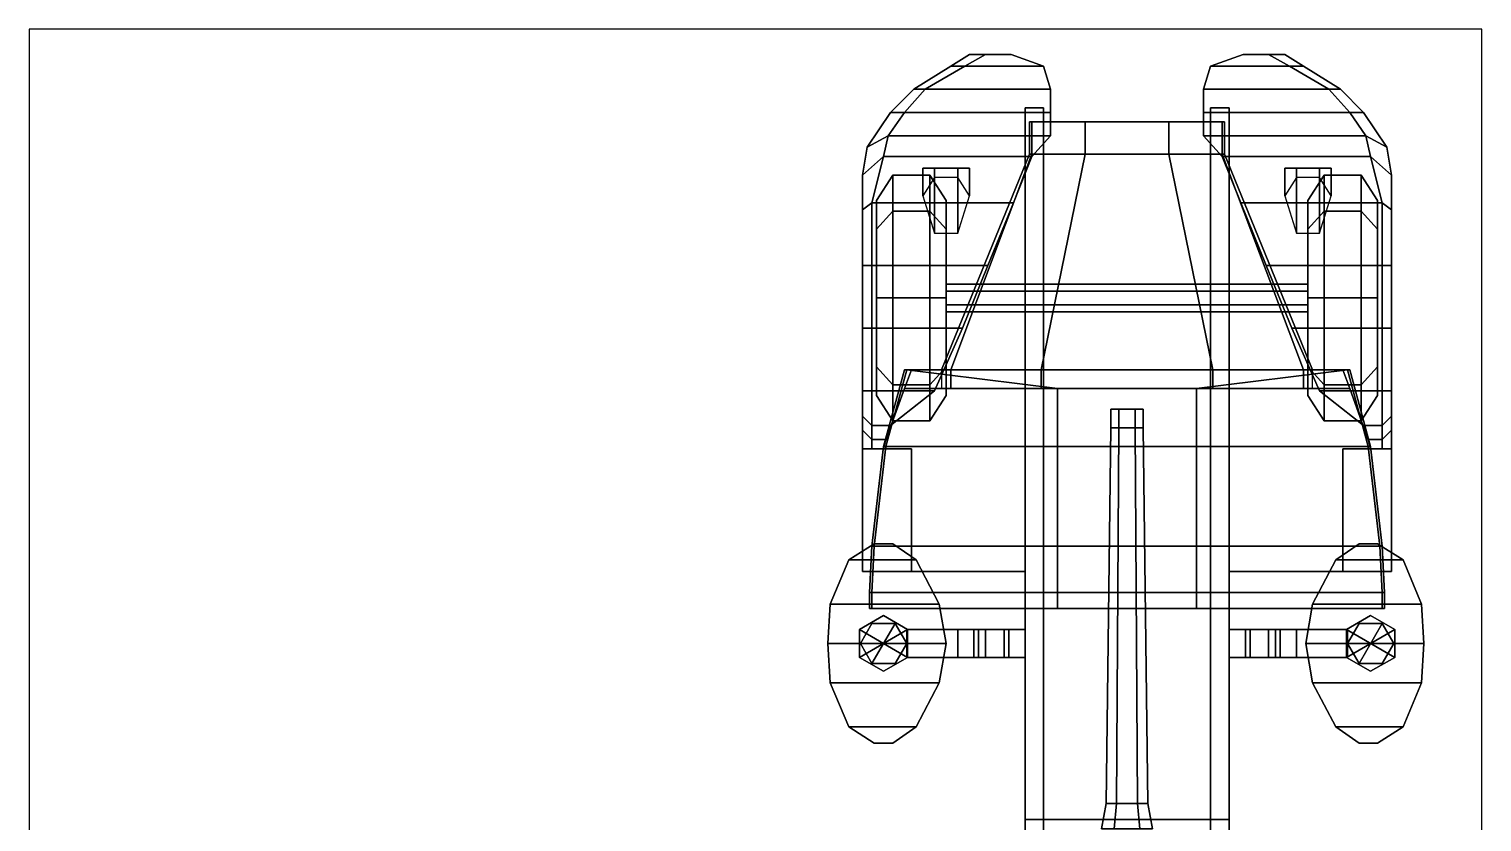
# Model space of a CAD drawing. Header units: millimetres. Extents: x -4.7 to 3, y -10.5 to 11.8.
# Drawn here: x -4.73 to 1.53, y -0.11 to 3.31 of the extents above; entities that cross this region are included whole.
import ezdxf

# ---------------------------------------------------------------- set-up
doc = ezdxf.new("R2010")
doc.units = ezdxf.units.MM
for name, color, linetype in [('drawing', 9, 'Continuous'), ('gun', 1, 'Continuous'), ('mudguards', 6, 'Continuous'), ('supports', 5, 'Continuous'), ('wheels', 2, 'Continuous')]:
    doc.layers.add(name, color=color, linetype=linetype)
picture_1 = doc.add_image_def('image1.gif', size_in_pixel=(980, 444))

msp = doc.modelspace()

# ---------------------------------------------------------------- linework, layer by layer
for points in [[(-0.44, 2.97, 0.77), (-0.44, -3.66, 0.77), (-0.44, -3.66, 1.06), (-0.44, 2.97, 1.06)], [(-0.44, -3.66, 1.06), (-0.36, -3.66, 1.06), (-0.36, 2.97, 1.06), (-0.44, 2.97, 1.06)], [(-0.44, 2.97, 1.06), (-0.36, 2.97, 1.06), (-0.36, 2.97, 0.77), (-0.44, 2.97, 0.77)], [(-0.36, 2.97, 0.77), (-0.36, -3.66, 0.77), (-0.44, -3.66, 0.77), (-0.44, 2.97, 0.77)], [(-0.36, 2.97, 1.06), (-0.36, -3.66, 1.06), (-0.36, -3.66, 0.77), (-0.36, 2.97, 0.77)], [(0.44, 2.97, 0.77), (0.44, -3.66, 0.77), (0.36, -3.66, 0.77), (0.36, 2.97, 0.77)], [(0.36, -3.66, 1.06), (0.44, -3.66, 1.06), (0.44, 2.97, 1.06), (0.36, 2.97, 1.06)], [(0.36, 2.97, 0.77), (0.36, -3.66, 0.77), (0.36, -3.66, 1.06), (0.36, 2.97, 1.06)], [(0.36, 2.97, 1.06), (0.44, 2.97, 1.06), (0.44, 2.97, 0.77), (0.36, 2.97, 0.77)], [(0.44, 2.97, 1.06), (0.44, -3.66, 1.06), (0.44, -3.66, 0.77), (0.44, 2.97, 0.77)], [(-0.42, 2.91, 0.95), (-0.42, 2.77, 0.95), (-0.42, 2.77, 1.72), (-0.42, 2.91, 1.72)], [(0.42, 2.91, 1.72), (0.42, 2.91, 0.95), (-0.42, 2.91, 0.95), (-0.42, 2.91, 1.72)], [(0.42, 2.91, 0.95), (0.42, 2.77, 0.95), (-0.42, 2.77, 0.95), (-0.42, 2.91, 0.95)], [(-0.42, 2.91, 1.72), (-0.42, 2.77, 1.72), (-0.41, 2.77, 1.75), (-0.41, 2.91, 1.75)], [(0.41, 2.91, 1.75), (0.42, 2.91, 1.72), (-0.42, 2.91, 1.72), (-0.41, 2.91, 1.75)], [(0.18, 2.91, 1.86), (0.41, 2.91, 1.75), (-0.41, 2.91, 1.75), (-0.18, 2.91, 1.86)], [(-0.41, 2.91, 1.75), (-0.41, 2.77, 1.75), (-0.18, 2.77, 1.86), (-0.18, 2.91, 1.86)], [(-0.18, 2.91, 1.86), (-0.18, 2.77, 1.86), (0.18, 2.77, 1.86), (0.18, 2.91, 1.86)], [(0.18, 2.77, 1.86), (0.41, 2.77, 1.75), (0.41, 2.91, 1.75), (0.18, 2.91, 1.86)], [(0.41, 2.77, 1.75), (0.42, 2.77, 1.72), (0.42, 2.91, 1.72), (0.41, 2.91, 1.75)], [(0.42, 2.77, 1.72), (0.42, 2.77, 0.95), (0.42, 2.91, 0.95), (0.42, 2.91, 1.72)], [(-0.42, 2.77, 0.95), (-0.8, 1.84, 0.95), (-0.8, 1.84, 1.72), (-0.42, 2.77, 1.72)], [(0.42, 2.77, 0.95), (0.8, 1.84, 0.95), (-0.8, 1.84, 0.95), (-0.42, 2.77, 0.95)], [(-0.42, 2.77, 1.72), (-0.8, 1.84, 1.72), (-0.76, 1.84, 1.83), (-0.41, 2.77, 1.75)], [(-0.41, 2.77, 1.75), (-0.76, 1.84, 1.83), (-0.37, 1.84, 1.9), (-0.18, 2.77, 1.86)], [(-0.18, 2.77, 1.86), (-0.37, 1.84, 1.9), (0.37, 1.84, 1.9), (0.18, 2.77, 1.86)], [(0.37, 1.84, 1.9), (0.76, 1.84, 1.83), (0.41, 2.77, 1.75), (0.18, 2.77, 1.86)], [(0.76, 1.84, 1.83), (0.8, 1.84, 1.72), (0.42, 2.77, 1.72), (0.41, 2.77, 1.75)], [(0.8, 1.84, 1.72), (0.8, 1.84, 0.95), (0.42, 2.77, 0.95), (0.42, 2.77, 1.72)], [(-0.68, 2.71, 1.02), (-0.88, 2.71, 1.02), (-0.83, 2.71, 1.1066), (-0.73, 2.71, 1.1066)], [(-0.83, 2.71, 1.1066), (-0.88, 2.71, 1.02), (-0.88, 2.59, 1.02), (-0.83, 2.43, 1.1066)], [(-0.73, 2.71, 0.9334), (-0.83, 2.71, 0.9334), (-0.88, 2.71, 1.02), (-0.68, 2.71, 1.02)], [(-0.88, 2.71, 1.02), (-0.83, 2.71, 0.9334), (-0.83, 2.67, 0.9334), (-0.88, 2.59, 1.02)], [(-0.83, 2.71, 0.9334), (-0.73, 2.71, 0.9334), (-0.73, 2.67, 0.9334), (-0.83, 2.67, 0.9334)], [(-0.73, 2.71, 1.1066), (-0.83, 2.71, 1.1066), (-0.83, 2.43, 1.1066), (-0.73, 2.43, 1.1066)], [(-0.68, 2.71, 1.02), (-0.73, 2.71, 1.1066), (-0.73, 2.43, 1.1066), (-0.68, 2.59, 1.02)], [(-0.73, 2.71, 0.9334), (-0.68, 2.71, 1.02), (-0.68, 2.59, 1.02), (-0.73, 2.67, 0.9334)], [(0.73, 2.71, 1.1066), (0.68, 2.71, 1.02), (0.68, 2.59, 1.02), (0.73, 2.43, 1.1066)], [(0.68, 2.71, 1.02), (0.73, 2.71, 0.9334), (0.73, 2.67, 0.9334), (0.68, 2.59, 1.02)], [(0.88, 2.71, 1.02), (0.68, 2.71, 1.02), (0.73, 2.71, 1.1066), (0.83, 2.71, 1.1066)], [(0.83, 2.71, 0.9334), (0.73, 2.71, 0.9334), (0.68, 2.71, 1.02), (0.88, 2.71, 1.02)], [(0.83, 2.71, 1.1066), (0.73, 2.71, 1.1066), (0.73, 2.43, 1.1066), (0.83, 2.43, 1.1066)], [(0.73, 2.71, 0.9334), (0.83, 2.71, 0.9334), (0.83, 2.67, 0.9334), (0.73, 2.67, 0.9334)], [(0.88, 2.71, 1.02), (0.83, 2.71, 1.1066), (0.83, 2.43, 1.1066), (0.88, 2.59, 1.02)], [(0.83, 2.71, 0.9334), (0.88, 2.71, 1.02), (0.88, 2.59, 1.02), (0.83, 2.67, 0.9334)], [(-0.96, 1.84, 2.45), (-1.05, 1.51, 2.45), (-1.04, 1.51, 2.49), (-0.95, 1.84, 2.49)], [(0.96, 1.84, 2.45), (1.05, 1.51, 2.45), (-1.05, 1.51, 2.45), (-0.96, 1.84, 2.45)], [(-0.95, 1.84, 2.49), (-1.04, 1.51, 2.49), (-0.3, 1.51, 2.56), (-0.3, 1.76, 2.53)], [(-0.93, 1.84, 0.95), (-0.96, 1.76, 0.95), (-0.96, 1.76, 1.72), (-0.93, 1.84, 1.72)], [(0.93, 1.84, 0.95), (0.96, 1.76, 0.95), (-0.96, 1.76, 0.95), (-0.93, 1.84, 0.95)], [(0.95, 1.84, 2.49), (0.96, 1.84, 2.45), (-0.96, 1.84, 2.45), (-0.95, 1.84, 2.49)], [(0.3, 1.76, 2.53), (0.95, 1.84, 2.49), (-0.95, 1.84, 2.49), (-0.3, 1.76, 2.53)], [(-0.8, 1.84, 1.72), (-0.8, 1.76, 1.72), (-0.76, 1.76, 1.83), (-0.76, 1.84, 1.83)], [(-0.76, 1.84, 1.83), (-0.76, 1.76, 1.83), (-0.37, 1.76, 1.9), (-0.37, 1.84, 1.9)], [(-0.37, 1.84, 1.9), (-0.37, 1.76, 1.9), (0.37, 1.76, 1.9), (0.37, 1.84, 1.9)], [(0.3, 1.51, 2.56), (1.04, 1.51, 2.49), (0.95, 1.84, 2.49), (0.3, 1.76, 2.53)], [(0.37, 1.76, 1.9), (0.76, 1.76, 1.83), (0.76, 1.84, 1.83), (0.37, 1.84, 1.9)], [(0.76, 1.76, 1.83), (0.8, 1.76, 1.72), (0.8, 1.84, 1.72), (0.76, 1.84, 1.83)], [(0.96, 1.76, 1.72), (0.96, 1.76, 0.95), (0.93, 1.84, 0.95), (0.93, 1.84, 1.72)], [(1.04, 1.51, 2.49), (1.05, 1.51, 2.45), (0.96, 1.84, 2.45), (0.95, 1.84, 2.49)], [(-0.96, 1.76, 0.95), (-1.05, 1.51, 0.95), (-1.05, 1.51, 2.45), (-0.96, 1.76, 2.45)], [(0.96, 1.76, 0.95), (1.05, 1.51, 0.95), (-1.05, 1.51, 0.95), (-0.96, 1.76, 0.95)], [(0.96, 1.76, 2.45), (0.96, 1.76, 0.95), (-0.96, 1.76, 0.95), (-0.96, 1.76, 2.45)], [(-0.3, 1.76, 2.53), (-0.3, 1.51, 2.56), (0.3, 1.51, 2.56), (0.3, 1.76, 2.53)], [(1.05, 1.51, 2.45), (1.05, 1.51, 0.95), (0.96, 1.76, 0.95), (0.96, 1.76, 2.45)], [(-1.05, 1.51, 0.95), (-1.1, 1.08, 0.95), (-1.1, 1.08, 2.45), (-1.05, 1.51, 2.45)], [(1.05, 1.51, 0.95), (1.1, 1.08, 0.95), (-1.1, 1.08, 0.95), (-1.05, 1.51, 0.95)], [(-1.05, 1.51, 2.45), (-1.1, 1.08, 2.45), (-1.09, 1.08, 2.49), (-1.04, 1.51, 2.49)], [(-1.04, 1.51, 2.49), (-1.09, 1.08, 2.49), (-0.3, 1.08, 2.57), (-0.3, 1.51, 2.56)], [(-0.3, 1.51, 2.56), (-0.3, 1.08, 2.57), (0.3, 1.08, 2.57), (0.3, 1.51, 2.56)], [(0.3, 1.08, 2.57), (1.09, 1.08, 2.49), (1.04, 1.51, 2.49), (0.3, 1.51, 2.56)], [(1.09, 1.08, 2.49), (1.1, 1.08, 2.45), (1.05, 1.51, 2.45), (1.04, 1.51, 2.49)], [(1.1, 1.08, 2.45), (1.1, 1.08, 0.95), (1.05, 1.51, 0.95), (1.05, 1.51, 2.45)], [(-1.1, 1.08, 0.95), (-1.11, 0.88, 0.95), (-1.11, 0.88, 2.45), (-1.1, 1.08, 2.45)], [(1.1, 1.08, 0.95), (1.11, 0.88, 0.95), (-1.11, 0.88, 0.95), (-1.1, 1.08, 0.95)], [(-1.1, 1.08, 2.45), (-1.11, 0.88, 2.45), (-1.1, 0.88, 2.49), (-1.09, 1.08, 2.49)], [(-1.09, 1.08, 2.49), (-1.1, 0.88, 2.49), (-0.3, 0.88, 2.57), (-0.3, 1.08, 2.57)], [(-0.3, 1.08, 2.57), (-0.3, 0.88, 2.57), (0.3, 0.88, 2.57), (0.3, 1.08, 2.57)], [(0.3, 0.88, 2.57), (1.1, 0.88, 2.49), (1.09, 1.08, 2.49), (0.3, 1.08, 2.57)], [(1.1, 0.88, 2.49), (1.11, 0.88, 2.45), (1.1, 1.08, 2.45), (1.09, 1.08, 2.49)], [(1.11, 0.88, 2.45), (1.11, 0.88, 0.95), (1.1, 1.08, 0.95), (1.1, 1.08, 2.45)], [(-1.11, 0.88, 0.95), (-1.11, 0.81, 0.95), (-1.11, 0.81, 2.45), (-1.11, 0.88, 2.45)], [(1.11, 0.88, 0.95), (1.11, 0.81, 0.95), (-1.11, 0.81, 0.95), (-1.11, 0.88, 0.95)], [(-1.11, 0.88, 2.45), (-1.11, 0.81, 2.45), (-1.1, 0.81, 2.49), (-1.1, 0.88, 2.49)], [(-1.1, 0.88, 2.49), (-1.1, 0.81, 2.49), (-0.3, 0.81, 2.54), (-0.3, 0.88, 2.57)], [(-0.3, 0.88, 2.57), (-0.3, 0.81, 2.54), (0.3, 0.81, 2.54), (0.3, 0.88, 2.57)], [(0.3, 0.81, 2.54), (1.1, 0.81, 2.49), (1.1, 0.88, 2.49), (0.3, 0.88, 2.57)], [(1.1, 0.81, 2.49), (1.11, 0.81, 2.45), (1.11, 0.88, 2.45), (1.1, 0.88, 2.49)], [(1.11, 0.81, 2.45), (1.11, 0.81, 0.95), (1.11, 0.88, 0.95), (1.11, 0.88, 2.45)], [(-1.1539, 0.72, 1.44), (-1.1539, 0.6, 1.44), (-0.9461, 0.72, 1.44), (-1.05, 0.78, 1.44)], [(-1.05, 0.78, 0.72), (-0.9461, 0.72, 0.72), (-0.9461, 0.6, 0.72), (-1.1539, 0.72, 0.72)], [(-1.05, 0.78, 0.72), (-1.1539, 0.72, 0.72), (-1.1539, 0.72, 1.44), (-1.05, 0.78, 1.44)], [(-1.11, 0.81, 2.45), (-1.11, 0.81, 0.95), (1.11, 0.81, 0.95), (1.11, 0.81, 2.45)], [(-1.1, 0.81, 2.49), (-1.11, 0.81, 2.45), (1.11, 0.81, 2.45), (1.1, 0.81, 2.49)], [(-0.3, 0.81, 2.54), (-1.1, 0.81, 2.49), (1.1, 0.81, 2.49), (0.3, 0.81, 2.54)], [(-0.9461, 0.72, 0.72), (-1.05, 0.78, 0.72), (-1.05, 0.78, 1.44), (-0.9461, 0.72, 1.44)], [(-0.44, 0.81, 1.06), (-0.44, -0.1, 1.06), (-0.44, -0.1, 1.82), (-0.44, 0.81, 1.82)], [(-0.44, 0.81, 1.82), (-0.44, -0.1, 1.82), (0.44, -0.1, 1.82), (0.44, 0.81, 1.82)], [(0.44, 0.81, 1.06), (0.44, -0.1, 1.06), (-0.44, -0.1, 1.06), (-0.44, 0.81, 1.06)], [(0.44, -0.1, 1.82), (0.44, -0.1, 1.06), (0.44, 0.81, 1.06), (0.44, 0.81, 1.82)], [(1.05, 0.78, 0.72), (0.9461, 0.72, 0.72), (0.9461, 0.72, 1.44), (1.05, 0.78, 1.44)], [(1.05, 0.78, 0.72), (1.1539, 0.72, 0.72), (1.1539, 0.6, 0.72), (0.9461, 0.72, 0.72)], [(0.9461, 0.72, 1.44), (0.9461, 0.6, 1.44), (1.1539, 0.72, 1.44), (1.05, 0.78, 1.44)], [(1.1539, 0.72, 0.72), (1.05, 0.78, 0.72), (1.05, 0.78, 1.44), (1.1539, 0.72, 1.44)], [(-1.1539, 0.6, 1.44), (-1.05, 0.54, 1.44), (-0.9461, 0.6, 1.44), (-0.9461, 0.72, 1.44)], [(-1.1539, 0.72, 0.72), (-0.9461, 0.6, 0.72), (-1.05, 0.54, 0.72), (-1.1539, 0.6, 0.72)], [(-1.1539, 0.72, 0.72), (-1.1539, 0.6, 0.72), (-1.1539, 0.6, 1.44), (-1.1539, 0.72, 1.44)], [(-0.73, 0.72, 0.75), (-0.64, 0.72, 0.53), (-0.95, 0.72, 0.53), (-0.95, 0.72, 0.75)], [(-0.95, 0.6, 0.53), (-0.95, 0.72, 0.53), (-0.64, 0.72, 0.53), (-0.64, 0.6, 0.53)], [(-0.73, 0.6, 0.75), (-0.73, 0.72, 0.75), (-0.95, 0.72, 0.75), (-0.95, 0.6, 0.75)], [(-0.9461, 0.6, 0.72), (-0.9461, 0.72, 0.72), (-0.9461, 0.72, 1.44), (-0.9461, 0.6, 1.44)], [(-0.66, 0.72, 0.79), (-0.51, 0.72, 0.64), (-0.64, 0.72, 0.53), (-0.73, 0.72, 0.75)], [(-0.66, 0.6, 0.79), (-0.66, 0.72, 0.79), (-0.73, 0.72, 0.75), (-0.73, 0.6, 0.75)], [(-0.61, 0.72, 0.89), (-0.44, 0.72, 0.79), (-0.51, 0.72, 0.64), (-0.66, 0.72, 0.79)], [(-0.61, 0.6, 0.89), (-0.61, 0.72, 0.89), (-0.66, 0.72, 0.79), (-0.66, 0.6, 0.79)], [(-0.64, 0.6, 0.53), (-0.64, 0.72, 0.53), (-0.51, 0.72, 0.64), (-0.51, 0.6, 0.64)], [(-0.53, 0.72, 0.99), (-0.44, 0.72, 1), (-0.44, 0.72, 0.79), (-0.61, 0.72, 0.89)], [(-0.53, 0.6, 0.99), (-0.53, 0.72, 0.99), (-0.61, 0.72, 0.89), (-0.61, 0.6, 0.89)], [(-0.44, 0.6, 1), (-0.44, 0.72, 1), (-0.53, 0.72, 0.99), (-0.53, 0.6, 0.99)], [(-0.51, 0.6, 0.64), (-0.51, 0.72, 0.64), (-0.44, 0.72, 0.79), (-0.44, 0.6, 0.79)], [(0.66, 0.72, 0.79), (0.51, 0.72, 0.64), (0.44, 0.72, 0.79), (0.61, 0.72, 0.89)], [(0.51, 0.72, 0.64), (0.51, 0.6, 0.64), (0.44, 0.6, 0.79), (0.44, 0.72, 0.79)], [(0.61, 0.72, 0.89), (0.44, 0.72, 0.79), (0.44, 0.72, 1), (0.53, 0.72, 0.99)], [(0.44, 0.72, 1), (0.44, 0.6, 1), (0.53, 0.6, 0.99), (0.53, 0.72, 0.99)], [(0.73, 0.72, 0.75), (0.64, 0.72, 0.53), (0.51, 0.72, 0.64), (0.66, 0.72, 0.79)], [(0.64, 0.72, 0.53), (0.64, 0.6, 0.53), (0.51, 0.6, 0.64), (0.51, 0.72, 0.64)], [(0.53, 0.72, 0.99), (0.53, 0.6, 0.99), (0.61, 0.6, 0.89), (0.61, 0.72, 0.89)], [(0.61, 0.72, 0.89), (0.61, 0.6, 0.89), (0.66, 0.6, 0.79), (0.66, 0.72, 0.79)], [(0.95, 0.72, 0.75), (0.95, 0.72, 0.53), (0.64, 0.72, 0.53), (0.73, 0.72, 0.75)], [(0.95, 0.72, 0.53), (0.95, 0.6, 0.53), (0.64, 0.6, 0.53), (0.64, 0.72, 0.53)], [(0.66, 0.72, 0.79), (0.66, 0.6, 0.79), (0.73, 0.6, 0.75), (0.73, 0.72, 0.75)], [(0.73, 0.72, 0.75), (0.73, 0.6, 0.75), (0.95, 0.6, 0.75), (0.95, 0.72, 0.75)], [(0.9461, 0.72, 0.72), (0.9461, 0.6, 0.72), (0.9461, 0.6, 1.44), (0.9461, 0.72, 1.44)], [(0.9461, 0.72, 0.72), (1.1539, 0.6, 0.72), (1.05, 0.54, 0.72), (0.9461, 0.6, 0.72)], [(0.9461, 0.6, 1.44), (1.05, 0.54, 1.44), (1.1539, 0.6, 1.44), (1.1539, 0.72, 1.44)], [(1.1539, 0.6, 0.72), (1.1539, 0.72, 0.72), (1.1539, 0.72, 1.44), (1.1539, 0.6, 1.44)], [(-1.1539, 0.6, 0.72), (-1.05, 0.54, 0.72), (-1.05, 0.54, 1.44), (-1.1539, 0.6, 1.44)], [(-1.05, 0.54, 0.72), (-0.9461, 0.6, 0.72), (-0.9461, 0.6, 1.44), (-1.05, 0.54, 1.44)], [(-0.95, 0.6, 0.75), (-0.95, 0.6, 0.53), (-0.64, 0.6, 0.53), (-0.73, 0.6, 0.75)], [(-0.73, 0.6, 0.75), (-0.64, 0.6, 0.53), (-0.51, 0.6, 0.64), (-0.66, 0.6, 0.79)], [(-0.66, 0.6, 0.79), (-0.51, 0.6, 0.64), (-0.44, 0.6, 0.79), (-0.61, 0.6, 0.89)], [(-0.61, 0.6, 0.89), (-0.44, 0.6, 0.79), (-0.44, 0.6, 1), (-0.53, 0.6, 0.99)], [(0.61, 0.6, 0.89), (0.44, 0.6, 0.79), (0.51, 0.6, 0.64), (0.66, 0.6, 0.79)], [(0.53, 0.6, 0.99), (0.44, 0.6, 1), (0.44, 0.6, 0.79), (0.61, 0.6, 0.89)], [(0.66, 0.6, 0.79), (0.51, 0.6, 0.64), (0.64, 0.6, 0.53), (0.73, 0.6, 0.75)], [(0.73, 0.6, 0.75), (0.64, 0.6, 0.53), (0.95, 0.6, 0.53), (0.95, 0.6, 0.75)], [(0.9461, 0.6, 0.72), (1.05, 0.54, 0.72), (1.05, 0.54, 1.44), (0.9461, 0.6, 1.44)], [(1.05, 0.54, 0.72), (1.1539, 0.6, 0.72), (1.1539, 0.6, 1.44), (1.05, 0.54, 1.44)], [(-0.44, -0.1, 1.82), (-0.44, -0.1, 1.06), (0.44, -0.1, 1.06), (0.44, -0.1, 1.82)]]:
    msp.add_3dface(points)
at = {"layer": 'gun'}
for points in [[(-0.035, 1.67, 2.7206), (-0.07, 1.67, 2.66), (-0.07, 1.59, 2.66), (-0.035, 1.59, 2.7206)], [(-0.07, 1.67, 2.66), (-0.035, 1.67, 2.5994), (-0.035, 1.59, 2.5994), (-0.07, 1.59, 2.66)], [(0.07, 1.67, 2.66), (-0.07, 1.67, 2.66), (-0.035, 1.67, 2.7206), (0.035, 1.67, 2.7206)], [(0.035, 1.67, 2.5994), (-0.035, 1.67, 2.5994), (-0.07, 1.67, 2.66), (0.07, 1.67, 2.66)], [(0.035, 1.67, 2.7206), (-0.035, 1.67, 2.7206), (-0.035, 1.59, 2.7206), (0.035, 1.59, 2.7206)], [(-0.035, 1.67, 2.5994), (0.035, 1.67, 2.5994), (0.035, 1.59, 2.5994), (-0.035, 1.59, 2.5994)], [(0.07, 1.67, 2.66), (0.035, 1.67, 2.7206), (0.035, 1.59, 2.7206), (0.07, 1.59, 2.66)], [(0.035, 1.67, 2.5994), (0.07, 1.67, 2.66), (0.07, 1.59, 2.66), (0.035, 1.59, 2.5994)], [(-0.045, -0.03, 2.5821), (-0.09, -0.03, 2.66), (-0.07, 1.59, 2.66), (-0.035, 1.59, 2.5994)], [(-0.09, -0.03, 2.66), (-0.045, -0.03, 2.7379), (-0.035, 1.59, 2.7206), (-0.07, 1.59, 2.66)], [(0.045, -0.03, 2.5821), (-0.045, -0.03, 2.5821), (-0.035, 1.59, 2.5994), (0.035, 1.59, 2.5994)], [(-0.045, -0.03, 2.7379), (0.045, -0.03, 2.7379), (0.035, 1.59, 2.7206), (-0.035, 1.59, 2.7206)], [(0.09, -0.03, 2.66), (0.045, -0.03, 2.5821), (0.035, 1.59, 2.5994), (0.07, 1.59, 2.66)], [(0.045, -0.03, 2.7379), (0.09, -0.03, 2.66), (0.07, 1.59, 2.66), (0.035, 1.59, 2.7206)], [(-0.055, -0.14, 2.5647), (-0.11, -0.14, 2.66), (-0.09, -0.03, 2.66), (-0.045, -0.03, 2.5821)], [(-0.11, -0.14, 2.66), (-0.055, -0.14, 2.7553), (-0.045, -0.03, 2.7379), (-0.09, -0.03, 2.66)], [(0.055, -0.14, 2.5647), (-0.055, -0.14, 2.5647), (-0.045, -0.03, 2.5821), (0.045, -0.03, 2.5821)], [(-0.055, -0.14, 2.7553), (0.055, -0.14, 2.7553), (0.045, -0.03, 2.7379), (-0.045, -0.03, 2.7379)], [(0.11, -0.14, 2.66), (0.055, -0.14, 2.5647), (0.045, -0.03, 2.5821), (0.09, -0.03, 2.66)], [(0.055, -0.14, 2.7553), (0.11, -0.14, 2.66), (0.09, -0.03, 2.66), (0.045, -0.03, 2.7379)]]:
    msp.add_3dface(points, dxfattribs=at)
at = {"layer": 'mudguards'}
for points in [[(-0.61, 3.2, 0.78), (-0.7, 3.15, 0.78), (-0.76, 3.15, 0.62), (-0.68, 3.2, 0.62)], [(-0.68, 3.2, 0.62), (-0.76, 3.15, 0.62), (-0.7, 3.15, 0.78), (-0.61, 3.2, 0.78)], [(-0.5, 3.2, 0.78), (-0.36, 3.15, 0.78), (-0.7, 3.15, 0.78), (-0.61, 3.2, 0.78)], [(-0.61, 3.2, 0.78), (-0.7, 3.15, 0.78), (-0.36, 3.15, 0.78), (-0.5, 3.2, 0.78)], [(0.5, 3.2, 0.78), (0.36, 3.15, 0.78), (0.7, 3.15, 0.78), (0.61, 3.2, 0.78)], [(0.61, 3.2, 0.78), (0.7, 3.15, 0.78), (0.36, 3.15, 0.78), (0.5, 3.2, 0.78)], [(0.61, 3.2, 0.78), (0.7, 3.15, 0.78), (0.76, 3.15, 0.62), (0.68, 3.2, 0.62)], [(0.68, 3.2, 0.62), (0.76, 3.15, 0.62), (0.7, 3.15, 0.78), (0.61, 3.2, 0.78)], [(-0.76, 3.15, 0.62), (-0.92, 3.05, 0.62), (-0.87, 3.05, 0.78), (-0.7, 3.15, 0.78)], [(-0.7, 3.15, 0.78), (-0.87, 3.05, 0.78), (-0.92, 3.05, 0.62), (-0.76, 3.15, 0.62)], [(-0.36, 3.15, 0.78), (-0.33, 3.05, 0.78), (-0.87, 3.05, 0.78), (-0.7, 3.15, 0.78)], [(-0.7, 3.15, 0.78), (-0.87, 3.05, 0.78), (-0.33, 3.05, 0.78), (-0.36, 3.15, 0.78)], [(0.7, 3.15, 0.78), (0.87, 3.05, 0.78), (0.33, 3.05, 0.78), (0.36, 3.15, 0.78)], [(0.36, 3.15, 0.78), (0.33, 3.05, 0.78), (0.87, 3.05, 0.78), (0.7, 3.15, 0.78)], [(0.76, 3.15, 0.62), (0.92, 3.05, 0.62), (0.87, 3.05, 0.78), (0.7, 3.15, 0.78)], [(0.7, 3.15, 0.78), (0.87, 3.05, 0.78), (0.92, 3.05, 0.62), (0.76, 3.15, 0.62)], [(-0.92, 3.05, 0.62), (-1.02, 2.95, 0.62), (-0.96, 2.95, 0.78), (-0.87, 3.05, 0.78)], [(-0.87, 3.05, 0.78), (-0.96, 2.95, 0.78), (-1.02, 2.95, 0.62), (-0.92, 3.05, 0.62)], [(-0.33, 3.05, 0.78), (-0.33, 2.95, 0.78), (-0.96, 2.95, 0.78), (-0.87, 3.05, 0.78)], [(-0.87, 3.05, 0.78), (-0.96, 2.95, 0.78), (-0.33, 2.95, 0.78), (-0.33, 3.05, 0.78)], [(0.33, 3.05, 0.78), (0.33, 2.95, 0.78), (0.96, 2.95, 0.78), (0.87, 3.05, 0.78)], [(0.87, 3.05, 0.78), (0.96, 2.95, 0.78), (0.33, 2.95, 0.78), (0.33, 3.05, 0.78)], [(0.87, 3.05, 0.78), (0.96, 2.95, 0.78), (1.02, 2.95, 0.62), (0.92, 3.05, 0.62)], [(0.92, 3.05, 0.62), (1.02, 2.95, 0.62), (0.96, 2.95, 0.78), (0.87, 3.05, 0.78)], [(-0.96, 2.95, 0.78), (-1.03, 2.85, 0.78), (-1.12, 2.8, 0.62), (-1.02, 2.95, 0.62)], [(-1.02, 2.95, 0.62), (-1.12, 2.8, 0.62), (-1.03, 2.85, 0.78), (-0.96, 2.95, 0.78)], [(-0.96, 2.95, 0.78), (-1.03, 2.85, 0.78), (-0.33, 2.85, 0.78), (-0.33, 2.95, 0.78)], [(-0.33, 2.95, 0.78), (-0.33, 2.85, 0.78), (-1.03, 2.85, 0.78), (-0.96, 2.95, 0.78)], [(0.33, 2.95, 0.78), (0.33, 2.85, 0.78), (1.03, 2.85, 0.78), (0.96, 2.95, 0.78)], [(0.96, 2.95, 0.78), (1.03, 2.85, 0.78), (0.33, 2.85, 0.78), (0.33, 2.95, 0.78)], [(0.96, 2.95, 0.78), (1.03, 2.85, 0.78), (1.12, 2.8, 0.62), (1.02, 2.95, 0.62)], [(1.02, 2.95, 0.62), (1.12, 2.8, 0.62), (1.03, 2.85, 0.78), (0.96, 2.95, 0.78)], [(-1.03, 2.85, 0.78), (-1.05, 2.76, 0.84), (-1.14, 2.68, 0.74), (-1.12, 2.8, 0.62)], [(-1.12, 2.8, 0.62), (-1.14, 2.68, 0.74), (-1.05, 2.76, 0.84), (-1.03, 2.85, 0.78)], [(-0.33, 2.85, 0.78), (-0.41, 2.76, 0.84), (-1.05, 2.76, 0.84), (-1.03, 2.85, 0.78)], [(-1.03, 2.85, 0.78), (-1.05, 2.76, 0.84), (-0.41, 2.76, 0.84), (-0.33, 2.85, 0.78)], [(1.03, 2.85, 0.78), (1.05, 2.76, 0.84), (0.41, 2.76, 0.84), (0.33, 2.85, 0.78)], [(0.33, 2.85, 0.78), (0.41, 2.76, 0.84), (1.05, 2.76, 0.84), (1.03, 2.85, 0.78)], [(1.12, 2.8, 0.62), (1.14, 2.68, 0.74), (1.05, 2.76, 0.84), (1.03, 2.85, 0.78)], [(1.03, 2.85, 0.78), (1.05, 2.76, 0.84), (1.14, 2.68, 0.74), (1.12, 2.8, 0.62)], [(-1.14, 2.68, 0.74), (-1.14, 2.53, 0.95), (-1.1, 2.56, 1.06), (-1.05, 2.76, 0.84)], [(-1.05, 2.76, 0.84), (-1.1, 2.56, 1.06), (-1.14, 2.53, 0.95), (-1.14, 2.68, 0.74)], [(-0.41, 2.76, 0.84), (-0.49, 2.56, 1.06), (-1.1, 2.56, 1.06), (-1.05, 2.76, 0.84)], [(-1.05, 2.76, 0.84), (-1.1, 2.56, 1.06), (-0.49, 2.56, 1.06), (-0.41, 2.76, 0.84)], [(1.05, 2.76, 0.84), (1.1, 2.56, 1.06), (0.49, 2.56, 1.06), (0.41, 2.76, 0.84)], [(0.41, 2.76, 0.84), (0.49, 2.56, 1.06), (1.1, 2.56, 1.06), (1.05, 2.76, 0.84)], [(1.05, 2.76, 0.84), (1.1, 2.56, 1.06), (1.14, 2.53, 0.95), (1.14, 2.68, 0.74)], [(1.14, 2.68, 0.74), (1.14, 2.53, 0.95), (1.1, 2.56, 1.06), (1.05, 2.76, 0.84)], [(-1.1, 2.56, 1.06), (-1.1, 2.29, 1.16), (-1.14, 2.29, 1.07), (-1.14, 2.53, 0.95)], [(-1.14, 2.53, 0.95), (-1.14, 2.29, 1.07), (-1.1, 2.29, 1.16), (-1.1, 2.56, 1.06)], [(-0.49, 2.56, 1.06), (-0.6, 2.29, 1.16), (-1.1, 2.29, 1.16), (-1.1, 2.56, 1.06)], [(-1.1, 2.56, 1.06), (-1.1, 2.29, 1.16), (-0.6, 2.29, 1.16), (-0.49, 2.56, 1.06)], [(1.1, 2.56, 1.06), (1.1, 2.29, 1.16), (0.6, 2.29, 1.16), (0.49, 2.56, 1.06)], [(0.49, 2.56, 1.06), (0.6, 2.29, 1.16), (1.1, 2.29, 1.16), (1.1, 2.56, 1.06)], [(1.1, 2.56, 1.06), (1.1, 2.29, 1.16), (1.14, 2.29, 1.07), (1.14, 2.53, 0.95)], [(1.14, 2.53, 0.95), (1.14, 2.29, 1.07), (1.1, 2.29, 1.16), (1.1, 2.56, 1.06)], [(-1.14, 2.29, 1.07), (-1.14, 2.02, 1.07), (-1.1, 2.02, 1.16), (-1.1, 2.29, 1.16)], [(-1.1, 2.29, 1.16), (-1.1, 2.02, 1.16), (-1.14, 2.02, 1.07), (-1.14, 2.29, 1.07)], [(-0.6, 2.29, 1.16), (-0.71, 2.02, 1.16), (-1.1, 2.02, 1.16), (-1.1, 2.29, 1.16)], [(-1.1, 2.29, 1.16), (-1.1, 2.02, 1.16), (-0.71, 2.02, 1.16), (-0.6, 2.29, 1.16)], [(0.6, 2.29, 1.16), (0.71, 2.02, 1.16), (1.1, 2.02, 1.16), (1.1, 2.29, 1.16)], [(1.1, 2.29, 1.16), (1.1, 2.02, 1.16), (0.71, 2.02, 1.16), (0.6, 2.29, 1.16)], [(1.14, 2.29, 1.07), (1.14, 2.02, 1.07), (1.1, 2.02, 1.16), (1.1, 2.29, 1.16)], [(1.1, 2.29, 1.16), (1.1, 2.02, 1.16), (1.14, 2.02, 1.07), (1.14, 2.29, 1.07)], [(-1.14, 2.02, 1.07), (-1.14, 1.75, 0.94), (-1.1, 1.75, 1.05), (-1.1, 2.02, 1.16)], [(-1.1, 2.02, 1.16), (-1.1, 1.75, 1.05), (-1.14, 1.75, 0.94), (-1.14, 2.02, 1.07)], [(-1.1, 2.02, 1.16), (-1.1, 1.75, 1.05), (-0.83, 1.75, 1.05), (-0.71, 2.02, 1.16)], [(-0.71, 2.02, 1.16), (-0.83, 1.75, 1.05), (-1.1, 1.75, 1.05), (-1.1, 2.02, 1.16)], [(1.1, 2.02, 1.16), (1.1, 1.75, 1.05), (0.83, 1.75, 1.05), (0.71, 2.02, 1.16)], [(0.71, 2.02, 1.16), (0.83, 1.75, 1.05), (1.1, 1.75, 1.05), (1.1, 2.02, 1.16)], [(1.14, 2.02, 1.07), (1.14, 1.75, 0.94), (1.1, 1.75, 1.05), (1.1, 2.02, 1.16)], [(1.1, 2.02, 1.16), (1.1, 1.75, 1.05), (1.14, 1.75, 0.94), (1.14, 2.02, 1.07)], [(-1.1, 1.75, 1.05), (-1.1, 1.6, 0.92), (-1.14, 1.64, 0.79), (-1.14, 1.75, 0.94)], [(-1.14, 1.75, 0.94), (-1.14, 1.64, 0.79), (-1.1, 1.6, 0.92), (-1.1, 1.75, 1.05)], [(-0.83, 1.75, 1.05), (-1.02, 1.6, 0.92), (-1.1, 1.6, 0.92), (-1.1, 1.75, 1.05)], [(-1.1, 1.75, 1.05), (-1.1, 1.6, 0.92), (-1.02, 1.6, 0.92), (-0.83, 1.75, 1.05)], [(0.83, 1.75, 1.05), (1.02, 1.6, 0.92), (1.1, 1.6, 0.92), (1.1, 1.75, 1.05)], [(1.1, 1.75, 1.05), (1.1, 1.6, 0.92), (1.02, 1.6, 0.92), (0.83, 1.75, 1.05)], [(1.1, 1.75, 1.05), (1.1, 1.6, 0.92), (1.14, 1.64, 0.79), (1.14, 1.75, 0.94)], [(1.14, 1.75, 0.94), (1.14, 1.64, 0.79), (1.1, 1.6, 0.92), (1.1, 1.75, 1.05)], [(-1.1, 1.6, 0.92), (-1.1, 1.54, 0.79), (-1.14, 1.58, 0.53), (-1.14, 1.64, 0.79)], [(-1.14, 1.64, 0.79), (-1.14, 1.58, 0.53), (-1.1, 1.54, 0.79), (-1.1, 1.6, 0.92)], [(1.14, 1.64, 0.79), (1.14, 1.58, 0.53), (1.1, 1.54, 0.79), (1.1, 1.6, 0.92)], [(1.1, 1.6, 0.92), (1.1, 1.54, 0.79), (1.14, 1.58, 0.53), (1.14, 1.64, 0.79)], [(-1.14, 1.58, 0.53), (-1.14, 1.5, 0.49), (-1.1, 1.5, 0.59), (-1.1, 1.54, 0.79)], [(-1.1, 1.54, 0.79), (-1.1, 1.5, 0.59), (-1.14, 1.5, 0.49), (-1.14, 1.58, 0.53)], [(-1.02, 1.6, 0.92), (-1.04, 1.54, 0.79), (-1.1, 1.54, 0.79), (-1.1, 1.6, 0.92)], [(-1.1, 1.6, 0.92), (-1.1, 1.54, 0.79), (-1.04, 1.54, 0.79), (-1.02, 1.6, 0.92)], [(1.1, 1.6, 0.92), (1.1, 1.54, 0.79), (1.04, 1.54, 0.79), (1.02, 1.6, 0.92)], [(1.02, 1.6, 0.92), (1.04, 1.54, 0.79), (1.1, 1.54, 0.79), (1.1, 1.6, 0.92)], [(1.1, 1.54, 0.79), (1.1, 1.5, 0.59), (1.14, 1.5, 0.49), (1.14, 1.58, 0.53)], [(1.14, 1.58, 0.53), (1.14, 1.5, 0.49), (1.1, 1.5, 0.59), (1.1, 1.54, 0.79)], [(-1.1, 1.54, 0.79), (-1.1, 1.5, 0.59), (-1.05, 1.5, 0.59), (-1.04, 1.54, 0.79)], [(-1.04, 1.54, 0.79), (-1.05, 1.5, 0.59), (-1.1, 1.5, 0.59), (-1.1, 1.54, 0.79)], [(1.04, 1.54, 0.79), (1.05, 1.5, 0.59), (1.1, 1.5, 0.59), (1.1, 1.54, 0.79)], [(1.1, 1.54, 0.79), (1.1, 1.5, 0.59), (1.05, 1.5, 0.59), (1.04, 1.54, 0.79)], [(-1.14, 1.5, 0.59), (-1.14, 0.97, 0.59), (-0.93, 0.97, 0.59), (-0.93, 1.5, 0.59)], [(-0.93, 1.5, 0.59), (-0.93, 0.97, 0.59), (-1.14, 0.97, 0.59), (-1.14, 1.5, 0.59)], [(1.14, 1.5, 0.59), (1.14, 0.97, 0.59), (0.93, 0.97, 0.59), (0.93, 1.5, 0.59)], [(0.93, 1.5, 0.59), (0.93, 0.97, 0.59), (1.14, 0.97, 0.59), (1.14, 1.5, 0.59)], [(-0.44, 0.97, 0.59), (-0.44, 0.97, 0.89), (-1.14, 0.97, 0.89), (-1.14, 0.97, 0.59)], [(-1.14, 0.97, 0.59), (-1.14, 0.97, 0.89), (-0.44, 0.97, 0.89), (-0.44, 0.97, 0.59)], [(1.14, 0.97, 0.59), (1.14, 0.97, 0.89), (0.44, 0.97, 0.89), (0.44, 0.97, 0.59)], [(0.44, 0.97, 0.59), (0.44, 0.97, 0.89), (1.14, 0.97, 0.89), (1.14, 0.97, 0.59)]]:
    msp.add_3dface(points, dxfattribs=at)
at = {"layer": 'supports'}
for points in [[(-1.2, 1.02, 0.05), (-0.91, 1.02, 0.05), (-1.01, 1.09, 0.05), (-1.09, 1.09, 0.05)], [(-1.09, 1.09), (-1.2, 1.02), (-1.2, 1.02, 0.05), (-1.09, 1.09, 0.05)], [(-1.09, 1.09, 0.05), (-1.01, 1.09, 0.05), (-1.01, 1.09), (-1.09, 1.09)], [(-1.01, 1.09, 0.05), (-0.91, 1.02, 0.05), (-0.91, 1.02), (-1.01, 1.09)], [(1, 1.09, 0.05), (0.9, 1.02, 0.05), (1.19, 1.02, 0.05), (1.08, 1.09, 0.05)], [(1, 1.09), (0.9, 1.02), (0.9, 1.02, 0.05), (1, 1.09, 0.05)], [(1.08, 1.09), (1, 1.09), (1, 1.09, 0.05), (1.08, 1.09, 0.05)], [(1.08, 1.09, 0.05), (1.19, 1.02, 0.05), (1.19, 1.02), (1.08, 1.09)], [(-1.28, 0.83, 0.05), (-0.81, 0.83, 0.05), (-0.91, 1.02, 0.05), (-1.2, 1.02, 0.05)], [(-1.2, 1.02), (-1.28, 0.83), (-1.28, 0.83, 0.05), (-1.2, 1.02, 0.05)], [(-0.91, 1.02, 0.05), (-0.81, 0.83, 0.05), (-0.81, 0.83), (-0.91, 1.02)], [(0.9, 1.02), (0.8, 0.83), (0.8, 0.83, 0.05), (0.9, 1.02, 0.05)], [(0.9, 1.02, 0.05), (0.8, 0.83, 0.05), (1.27, 0.83, 0.05), (1.19, 1.02, 0.05)], [(1.19, 1.02, 0.05), (1.27, 0.83, 0.05), (1.27, 0.83), (1.19, 1.02)], [(-1.29, 0.66, 0.05), (-0.78, 0.66, 0.05), (-0.81, 0.83, 0.05), (-1.28, 0.83, 0.05)], [(-1.28, 0.83), (-1.29, 0.66), (-1.29, 0.66, 0.05), (-1.28, 0.83, 0.05)], [(-0.81, 0.83, 0.05), (-0.78, 0.66, 0.05), (-0.78, 0.66), (-0.81, 0.83)], [(0.8, 0.83, 0.05), (0.77, 0.66, 0.05), (1.28, 0.66, 0.05), (1.27, 0.83, 0.05)], [(0.8, 0.83), (0.77, 0.66), (0.77, 0.66, 0.05), (0.8, 0.83, 0.05)], [(1.27, 0.83, 0.05), (1.28, 0.66, 0.05), (1.28, 0.66), (1.27, 0.83)], [(-1.1, 0.7466, 0.05), (-1.15, 0.66, 0.05), (-1.15, 0.66, 0.72), (-1.1, 0.7466, 0.72)], [(-1, 0.7466, 0.05), (-1.1, 0.5734, 0.05), (-1.15, 0.66, 0.05), (-1.1, 0.7466, 0.05)], [(-1, 0.7466, 0.05), (-1.1, 0.7466, 0.05), (-1.1, 0.7466, 0.72), (-1, 0.7466, 0.72)], [(-0.95, 0.66, 0.05), (-1, 0.5734, 0.05), (-1.1, 0.5734, 0.05), (-1, 0.7466, 0.05)], [(-0.95, 0.66, 0.05), (-1, 0.7466, 0.05), (-1, 0.7466, 0.72), (-0.95, 0.66, 0.72)], [(1, 0.7466, 0.05), (0.95, 0.66, 0.05), (0.95, 0.66, 0.72), (1, 0.7466, 0.72)], [(1.1, 0.7466, 0.05), (1, 0.5734, 0.05), (0.95, 0.66, 0.05), (1, 0.7466, 0.05)], [(1.1, 0.7466, 0.05), (1, 0.7466, 0.05), (1, 0.7466, 0.72), (1.1, 0.7466, 0.72)], [(1.15, 0.66, 0.05), (1.1, 0.5734, 0.05), (1, 0.5734, 0.05), (1.1, 0.7466, 0.05)], [(1.15, 0.66, 0.05), (1.1, 0.7466, 0.05), (1.1, 0.7466, 0.72), (1.15, 0.66, 0.72)], [(-0.81, 0.49, 0.05), (-0.78, 0.66, 0.05), (-1.29, 0.66, 0.05), (-1.28, 0.49, 0.05)], [(-1.28, 0.49, 0.05), (-1.29, 0.66, 0.05), (-1.29, 0.66), (-1.28, 0.49)], [(-1.15, 0.66, 0.05), (-1.1, 0.5734, 0.05), (-1.1, 0.5734, 0.72), (-1.15, 0.66, 0.72)], [(-1, 0.5734, 0.05), (-0.95, 0.66, 0.05), (-0.95, 0.66, 0.72), (-1, 0.5734, 0.72)], [(-0.81, 0.49), (-0.78, 0.66), (-0.78, 0.66, 0.05), (-0.81, 0.49, 0.05)], [(1.28, 0.66, 0.05), (0.77, 0.66, 0.05), (0.8, 0.49, 0.05), (1.27, 0.49, 0.05)], [(0.8, 0.49, 0.05), (0.77, 0.66, 0.05), (0.77, 0.66), (0.8, 0.49)], [(0.95, 0.66, 0.05), (1, 0.5734, 0.05), (1, 0.5734, 0.72), (0.95, 0.66, 0.72)], [(1.1, 0.5734, 0.05), (1.15, 0.66, 0.05), (1.15, 0.66, 0.72), (1.1, 0.5734, 0.72)], [(1.27, 0.49), (1.28, 0.66), (1.28, 0.66, 0.05), (1.27, 0.49, 0.05)], [(-1.1, 0.5734, 0.05), (-1, 0.5734, 0.05), (-1, 0.5734, 0.72), (-1.1, 0.5734, 0.72)], [(1, 0.5734, 0.05), (1.1, 0.5734, 0.05), (1.1, 0.5734, 0.72), (1, 0.5734, 0.72)], [(-0.91, 0.3, 0.05), (-0.81, 0.49, 0.05), (-1.28, 0.49, 0.05), (-1.2, 0.3, 0.05)], [(-1.2, 0.3, 0.05), (-1.28, 0.49, 0.05), (-1.28, 0.49), (-1.2, 0.3)], [(-0.91, 0.3), (-0.81, 0.49), (-0.81, 0.49, 0.05), (-0.91, 0.3, 0.05)], [(0.9, 0.3, 0.05), (0.8, 0.49, 0.05), (0.8, 0.49), (0.9, 0.3)], [(1.27, 0.49, 0.05), (0.8, 0.49, 0.05), (0.9, 0.3, 0.05), (1.19, 0.3, 0.05)], [(1.19, 0.3), (1.27, 0.49), (1.27, 0.49, 0.05), (1.19, 0.3, 0.05)], [(-1.01, 0.23, 0.05), (-0.91, 0.3, 0.05), (-1.2, 0.3, 0.05), (-1.09, 0.23, 0.05)], [(-1.09, 0.23, 0.05), (-1.2, 0.3, 0.05), (-1.2, 0.3), (-1.09, 0.23)], [(-1.01, 0.23), (-0.91, 0.3), (-0.91, 0.3, 0.05), (-1.01, 0.23, 0.05)], [(1.19, 0.3, 0.05), (0.9, 0.3, 0.05), (1, 0.23, 0.05), (1.08, 0.23, 0.05)], [(1, 0.23, 0.05), (0.9, 0.3, 0.05), (0.9, 0.3), (1, 0.23)], [(1.08, 0.23), (1.19, 0.3), (1.19, 0.3, 0.05), (1.08, 0.23, 0.05)], [(-1.09, 0.23), (-1.01, 0.23), (-1.01, 0.23, 0.05), (-1.09, 0.23, 0.05)], [(1.08, 0.23, 0.05), (1, 0.23, 0.05), (1, 0.23), (1.08, 0.23)]]:
    msp.add_3dface(points, dxfattribs=at)
at = {"layer": 'wheels'}
for points in [[(-1.01, 2.68, 0.52), (-1.01, 2.5248, 0.1452), (-1.08, 2.447, 0.223), (-1.08, 2.57, 0.52)], [(-1.01, 2.5248, 0.8948), (-1.01, 2.68, 0.52), (-1.08, 2.57, 0.52), (-1.08, 2.447, 0.817)], [(-0.85, 2.68, 0.52), (-0.85, 2.5248, 0.1452), (-1.01, 2.5248, 0.1452), (-1.01, 2.68, 0.52)], [(-0.85, 2.5248, 0.8948), (-0.85, 2.68, 0.52), (-1.01, 2.68, 0.52), (-1.01, 2.5248, 0.8948)], [(-0.85, 2.5248, 0.1452), (-0.85, 2.68, 0.52), (-0.78, 2.57, 0.52), (-0.78, 2.447, 0.223)], [(-0.85, 2.68, 0.52), (-0.85, 2.5248, 0.8948), (-0.78, 2.447, 0.817), (-0.78, 2.57, 0.52)], [(0.85, 2.5248, 0.8948), (0.85, 2.68, 0.52), (0.78, 2.57, 0.52), (0.78, 2.447, 0.817)], [(0.85, 2.68, 0.52), (0.85, 2.5248, 0.1452), (0.78, 2.447, 0.223), (0.78, 2.57, 0.52)], [(1.01, 2.5248, 0.8948), (1.01, 2.68, 0.52), (0.85, 2.68, 0.52), (0.85, 2.5248, 0.8948)], [(1.01, 2.68, 0.52), (1.01, 2.5248, 0.1452), (0.85, 2.5248, 0.1452), (0.85, 2.68, 0.52)], [(1.01, 2.5248, 0.1452), (1.01, 2.68, 0.52), (1.08, 2.57, 0.52), (1.08, 2.447, 0.223)], [(1.01, 2.68, 0.52), (1.01, 2.5248, 0.8948), (1.08, 2.447, 0.817), (1.08, 2.57, 0.52)], [(-1.08, 1.853, 0.223), (-1.08, 2.57, 0.52), (-1.08, 2.447, 0.223), (-1.08, 2.15, 0.1)], [(-1.08, 1.73, 0.52), (-1.08, 2.447, 0.817), (-1.08, 2.57, 0.52), (-1.08, 1.853, 0.223)], [(-0.78, 2.447, 0.817), (-0.78, 2.15, 0.94), (-0.78, 1.853, 0.817), (-0.78, 2.57, 0.52)], [(-0.78, 2.57, 0.52), (-0.78, 1.853, 0.817), (-0.78, 1.73, 0.52), (-0.78, 2.447, 0.223)], [(0.78, 1.73, 0.52), (0.78, 2.447, 0.817), (0.78, 2.57, 0.52), (0.78, 1.853, 0.223)], [(0.78, 1.853, 0.223), (0.78, 2.57, 0.52), (0.78, 2.447, 0.223), (0.78, 2.15, 0.1)], [(1.08, 2.57, 0.52), (1.08, 1.853, 0.817), (1.08, 1.73, 0.52), (1.08, 2.447, 0.223)], [(1.08, 2.447, 0.817), (1.08, 2.15, 0.94), (1.08, 1.853, 0.817), (1.08, 2.57, 0.52)], [(-1.01, 2.5248, 0.1452), (-1.01, 2.15, -0.01), (-1.08, 2.15, 0.1), (-1.08, 2.447, 0.223)], [(-1.01, 2.15, 1.05), (-1.01, 2.5248, 0.8948), (-1.08, 2.447, 0.817), (-1.08, 2.15, 0.94)], [(-0.85, 2.5248, 0.1452), (-0.85, 2.15, -0.01), (-1.01, 2.15, -0.01), (-1.01, 2.5248, 0.1452)], [(-0.85, 2.15, 1.05), (-0.85, 2.5248, 0.8948), (-1.01, 2.5248, 0.8948), (-1.01, 2.15, 1.05)], [(-0.85, 2.15, -0.01), (-0.85, 2.5248, 0.1452), (-0.78, 2.447, 0.223), (-0.78, 2.15, 0.1)], [(-0.85, 2.5248, 0.8948), (-0.85, 2.15, 1.05), (-0.78, 2.15, 0.94), (-0.78, 2.447, 0.817)], [(0.85, 2.15, 1.05), (0.85, 2.5248, 0.8948), (0.78, 2.447, 0.817), (0.78, 2.15, 0.94)], [(0.85, 2.5248, 0.1452), (0.85, 2.15, -0.01), (0.78, 2.15, 0.1), (0.78, 2.447, 0.223)], [(1.01, 2.15, 1.05), (1.01, 2.5248, 0.8948), (0.85, 2.5248, 0.8948), (0.85, 2.15, 1.05)], [(1.01, 2.5248, 0.1452), (1.01, 2.15, -0.01), (0.85, 2.15, -0.01), (0.85, 2.5248, 0.1452)], [(1.01, 2.15, -0.01), (1.01, 2.5248, 0.1452), (1.08, 2.447, 0.223), (1.08, 2.15, 0.1)], [(1.01, 2.5248, 0.8948), (1.01, 2.15, 1.05), (1.08, 2.15, 0.94), (1.08, 2.447, 0.817)], [(-1.08, 1.853, 0.817), (-1.08, 2.15, 0.94), (-1.08, 2.447, 0.817), (-1.08, 1.73, 0.52)], [(-0.78, 2.447, 0.223), (-0.78, 1.73, 0.52), (-0.78, 1.853, 0.223), (-0.78, 2.15, 0.1)], [(0.78, 1.853, 0.817), (0.78, 2.15, 0.94), (0.78, 2.447, 0.817), (0.78, 1.73, 0.52)], [(1.08, 2.447, 0.223), (1.08, 1.73, 0.52), (1.08, 1.853, 0.223), (1.08, 2.15, 0.1)], [(0.78, 2.18, 0.572), (0.78, 2.21, 0.52), (-0.78, 2.21, 0.52), (-0.78, 2.18, 0.572)], [(0.78, 2.21, 0.52), (0.78, 2.18, 0.468), (-0.78, 2.18, 0.468), (-0.78, 2.21, 0.52)], [(-1.01, 2.15, -0.01), (-1.01, 1.7752, 0.1452), (-1.08, 1.853, 0.223), (-1.08, 2.15, 0.1)], [(-1.01, 1.7752, 0.8948), (-1.01, 2.15, 1.05), (-1.08, 2.15, 0.94), (-1.08, 1.853, 0.817)], [(-0.85, 2.15, -0.01), (-0.85, 1.7752, 0.1452), (-1.01, 1.7752, 0.1452), (-1.01, 2.15, -0.01)], [(-0.85, 1.7752, 0.8948), (-0.85, 2.15, 1.05), (-1.01, 2.15, 1.05), (-1.01, 1.7752, 0.8948)], [(-0.85, 1.7752, 0.1452), (-0.85, 2.15, -0.01), (-0.78, 2.15, 0.1), (-0.78, 1.853, 0.223)], [(-0.85, 2.15, 1.05), (-0.85, 1.7752, 0.8948), (-0.78, 1.853, 0.817), (-0.78, 2.15, 0.94)], [(0.78, 2.12, 0.572), (0.78, 2.18, 0.572), (-0.78, 2.18, 0.572), (-0.78, 2.12, 0.572)], [(0.78, 2.18, 0.468), (0.78, 2.12, 0.468), (-0.78, 2.12, 0.468), (-0.78, 2.18, 0.468)], [(0.85, 1.7752, 0.8948), (0.85, 2.15, 1.05), (0.78, 2.15, 0.94), (0.78, 1.853, 0.817)], [(0.85, 2.15, -0.01), (0.85, 1.7752, 0.1452), (0.78, 1.853, 0.223), (0.78, 2.15, 0.1)], [(1.01, 1.7752, 0.8948), (1.01, 2.15, 1.05), (0.85, 2.15, 1.05), (0.85, 1.7752, 0.8948)], [(1.01, 2.15, -0.01), (1.01, 1.7752, 0.1452), (0.85, 1.7752, 0.1452), (0.85, 2.15, -0.01)], [(1.01, 1.7752, 0.1452), (1.01, 2.15, -0.01), (1.08, 2.15, 0.1), (1.08, 1.853, 0.223)], [(1.01, 2.15, 1.05), (1.01, 1.7752, 0.8948), (1.08, 1.853, 0.817), (1.08, 2.15, 0.94)], [(0.78, 2.09, 0.52), (0.78, 2.12, 0.572), (-0.78, 2.12, 0.572), (-0.78, 2.09, 0.52)], [(0.78, 2.12, 0.468), (0.78, 2.09, 0.52), (-0.78, 2.09, 0.52), (-0.78, 2.12, 0.468)], [(-1.01, 1.7752, 0.1452), (-1.01, 1.62, 0.52), (-1.08, 1.73, 0.52), (-1.08, 1.853, 0.223)], [(-1.01, 1.62, 0.52), (-1.01, 1.7752, 0.8948), (-1.08, 1.853, 0.817), (-1.08, 1.73, 0.52)], [(-0.85, 1.62, 0.52), (-0.85, 1.7752, 0.1452), (-0.78, 1.853, 0.223), (-0.78, 1.73, 0.52)], [(-0.85, 1.7752, 0.8948), (-0.85, 1.62, 0.52), (-0.78, 1.73, 0.52), (-0.78, 1.853, 0.817)], [(0.85, 1.62, 0.52), (0.85, 1.7752, 0.8948), (0.78, 1.853, 0.817), (0.78, 1.73, 0.52)], [(0.85, 1.7752, 0.1452), (0.85, 1.62, 0.52), (0.78, 1.73, 0.52), (0.78, 1.853, 0.223)], [(1.01, 1.62, 0.52), (1.01, 1.7752, 0.1452), (1.08, 1.853, 0.223), (1.08, 1.73, 0.52)], [(1.01, 1.7752, 0.8948), (1.01, 1.62, 0.52), (1.08, 1.73, 0.52), (1.08, 1.853, 0.817)], [(-0.85, 1.7752, 0.1452), (-0.85, 1.62, 0.52), (-1.01, 1.62, 0.52), (-1.01, 1.7752, 0.1452)], [(-0.85, 1.62, 0.52), (-0.85, 1.7752, 0.8948), (-1.01, 1.7752, 0.8948), (-1.01, 1.62, 0.52)], [(1.01, 1.62, 0.52), (1.01, 1.7752, 0.8948), (0.85, 1.7752, 0.8948), (0.85, 1.62, 0.52)], [(1.01, 1.7752, 0.1452), (1.01, 1.62, 0.52), (0.85, 1.62, 0.52), (0.85, 1.7752, 0.1452)]]:
    msp.add_3dface(points, dxfattribs=at)

# ---------------------------------------------------------------- pictures from other files: only their frames are drawn
at = {"layer": 'drawing'}
image = msp.add_image(picture_1, insert=(1.53, 3.31, -9.22), size_in_units=(13.826, 6.264), rotation=-90, dxfattribs=dict(at, fade=51))
image.dxf.v_pixel = (-0.01410816, -9e-19)
image.dxf.flags = 15

doc.saveas('drawing.dxf')
